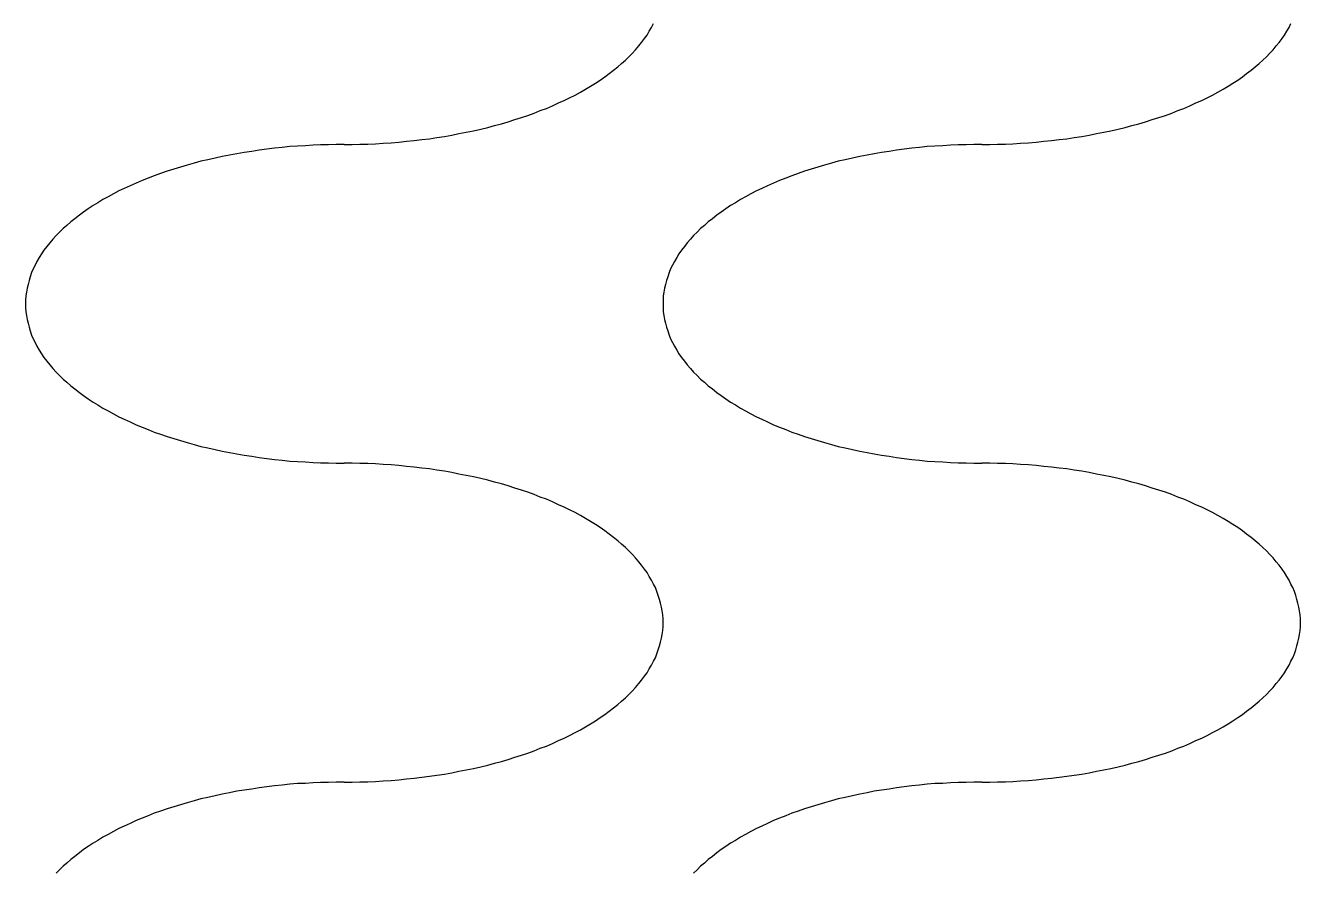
# Model space of a CAD drawing. Extents: x 0 to 40, y 0 to 70.
# Drawn here: x 29.6 to 30, y 55.7719 to 56.0373 of the extents above; entities that cross this region are included whole.
import ezdxf

# ---------------------------------------------------------------- set-up
doc = ezdxf.new("R2010")
doc.units = 0
doc.layers.add('AL_FOIL', color=2, linetype='CONTINUOUS')

msp = doc.modelspace()

# ---------------------------------------------------------------- linework, layer by layer
at = {"layer": 'AL_FOIL'}
for p, q in [((29.7957, 56.0355), (29.7964, 56.0367)), ((29.7964, 56.0367), (29.797, 56.0379)), ((29.9957, 56.0355), (29.9964, 56.0367)), ((29.9964, 56.0367), (29.997, 56.0379)), ((29.7924, 56.0309), (29.7933, 56.032)), ((29.7933, 56.032), (29.7942, 56.0332)), ((29.7942, 56.0332), (29.795, 56.0343)), ((29.795, 56.0343), (29.7957, 56.0355)), ((29.9924, 56.0309), (29.9933, 56.032)), ((29.9933, 56.032), (29.9942, 56.0332)), ((29.9942, 56.0332), (29.995, 56.0343)), ((29.995, 56.0343), (29.9957, 56.0355)), ((29.7893, 56.0275), (29.7904, 56.0286)), ((29.7904, 56.0286), (29.7914, 56.0297)), ((29.7914, 56.0297), (29.7924, 56.0309)), ((29.9893, 56.0275), (29.9904, 56.0286)), ((29.9904, 56.0286), (29.9914, 56.0297)), ((29.9914, 56.0297), (29.9924, 56.0309)), ((29.7845, 56.0233), (29.7858, 56.0243)), ((29.7858, 56.0243), (29.787, 56.0254)), ((29.787, 56.0254), (29.7882, 56.0264)), ((29.7882, 56.0264), (29.7893, 56.0275)), ((29.9845, 56.0233), (29.9858, 56.0243)), ((29.9858, 56.0243), (29.987, 56.0254)), ((29.987, 56.0254), (29.9882, 56.0264)), ((29.9882, 56.0264), (29.9893, 56.0275)), ((29.7788, 56.0192), (29.7803, 56.0202)), ((29.7803, 56.0202), (29.7818, 56.0212)), ((29.7818, 56.0212), (29.7831, 56.0222)), ((29.7831, 56.0222), (29.7845, 56.0233)), ((29.9788, 56.0192), (29.9803, 56.0202)), ((29.9803, 56.0202), (29.9818, 56.0212)), ((29.9818, 56.0212), (29.9831, 56.0222)), ((29.9831, 56.0222), (29.9845, 56.0233)), ((29.7724, 56.0155), (29.7741, 56.0164)), ((29.7741, 56.0164), (29.7757, 56.0173)), ((29.7757, 56.0173), (29.7773, 56.0183)), ((29.7773, 56.0183), (29.7788, 56.0192)), ((29.9724, 56.0155), (29.9741, 56.0164)), ((29.9741, 56.0164), (29.9757, 56.0173)), ((29.9757, 56.0173), (29.9773, 56.0183)), ((29.9773, 56.0183), (29.9788, 56.0192)), ((29.7634, 56.0113), (29.7653, 56.0121)), ((29.7653, 56.0121), (29.7672, 56.013)), ((29.7672, 56.013), (29.769, 56.0138)), ((29.769, 56.0138), (29.7707, 56.0146)), ((29.7707, 56.0146), (29.7724, 56.0155)), ((29.9634, 56.0113), (29.9653, 56.0121)), ((29.9653, 56.0121), (29.9672, 56.013)), ((29.9672, 56.013), (29.969, 56.0138)), ((29.969, 56.0138), (29.9707, 56.0146)), ((29.9707, 56.0146), (29.9724, 56.0155)), ((29.7535, 56.0078), (29.7556, 56.0084)), ((29.7556, 56.0084), (29.7576, 56.0091)), ((29.7576, 56.0091), (29.7596, 56.0098)), ((29.7596, 56.0098), (29.7615, 56.0106)), ((29.7615, 56.0106), (29.7634, 56.0113)), ((29.9535, 56.0078), (29.9556, 56.0084)), ((29.9556, 56.0084), (29.9576, 56.0091)), ((29.9576, 56.0091), (29.9596, 56.0098)), ((29.9596, 56.0098), (29.9615, 56.0106)), ((29.9615, 56.0106), (29.9634, 56.0113)), ((29.7383, 56.0038), (29.7405, 56.0043)), ((29.7405, 56.0043), (29.7428, 56.0048)), ((29.7428, 56.0048), (29.745, 56.0053)), ((29.745, 56.0053), (29.7471, 56.0059)), ((29.7471, 56.0059), (29.7493, 56.0065)), ((29.7493, 56.0065), (29.7514, 56.0071)), ((29.7514, 56.0071), (29.7535, 56.0078)), ((29.9383, 56.0038), (29.9405, 56.0043)), ((29.9405, 56.0043), (29.9428, 56.0048)), ((29.9428, 56.0048), (29.945, 56.0053)), ((29.945, 56.0053), (29.9471, 56.0059)), ((29.9471, 56.0059), (29.9493, 56.0065)), ((29.9493, 56.0065), (29.9514, 56.0071)), ((29.9514, 56.0071), (29.9535, 56.0078)), ((29.6975, 56), (29.6951, 55.9999)), ((29.7, 56), (29.6975, 56)), ((29.7, 56), (29.7025, 56)), ((29.7025, 56), (29.7049, 56.0001)), ((29.7049, 56.0001), (29.7074, 56.0001)), ((29.7074, 56.0001), (29.7098, 56.0002)), ((29.7098, 56.0002), (29.7122, 56.0004)), ((29.7122, 56.0004), (29.7147, 56.0005)), ((29.7147, 56.0005), (29.7171, 56.0007)), ((29.7171, 56.0007), (29.7195, 56.001)), ((29.7195, 56.001), (29.7219, 56.0012)), ((29.7219, 56.0012), (29.7243, 56.0015)), ((29.7243, 56.0015), (29.7267, 56.0018)), ((29.7267, 56.0018), (29.729, 56.0022)), ((29.729, 56.0022), (29.7314, 56.0025)), ((29.7314, 56.0025), (29.7337, 56.0029)), ((29.7337, 56.0029), (29.736, 56.0034)), ((29.736, 56.0034), (29.7383, 56.0038)), ((29.8975, 56), (29.8951, 55.9999)), ((29.9, 56), (29.8975, 56)), ((29.9, 56), (29.9025, 56)), ((29.9025, 56), (29.9049, 56.0001)), ((29.9049, 56.0001), (29.9074, 56.0001)), ((29.9074, 56.0001), (29.9098, 56.0002)), ((29.9098, 56.0002), (29.9122, 56.0004)), ((29.9122, 56.0004), (29.9147, 56.0005)), ((29.9147, 56.0005), (29.9171, 56.0007)), ((29.9171, 56.0007), (29.9195, 56.001)), ((29.9195, 56.001), (29.9219, 56.0012)), ((29.9219, 56.0012), (29.9243, 56.0015)), ((29.9243, 56.0015), (29.9267, 56.0018)), ((29.9267, 56.0018), (29.929, 56.0022)), ((29.929, 56.0022), (29.9314, 56.0025)), ((29.9314, 56.0025), (29.9337, 56.0029)), ((29.9337, 56.0029), (29.936, 56.0034)), ((29.936, 56.0034), (29.9383, 56.0038)), ((29.6617, 55.9962), (29.6595, 55.9957)), ((29.664, 55.9966), (29.6617, 55.9962)), ((29.6663, 55.9971), (29.664, 55.9966)), ((29.6686, 55.9975), (29.6663, 55.9971)), ((29.671, 55.9978), (29.6686, 55.9975)), ((29.6733, 55.9982), (29.671, 55.9978)), ((29.6757, 55.9985), (29.6733, 55.9982)), ((29.6781, 55.9988), (29.6757, 55.9985)), ((29.6805, 55.999), (29.6781, 55.9988)), ((29.6829, 55.9993), (29.6805, 55.999)), ((29.6853, 55.9995), (29.6829, 55.9993)), ((29.6878, 55.9996), (29.6853, 55.9995)), ((29.6902, 55.9998), (29.6878, 55.9996)), ((29.6926, 55.9999), (29.6902, 55.9998)), ((29.6951, 55.9999), (29.6926, 55.9999)), ((29.8617, 55.9962), (29.8595, 55.9957)), ((29.864, 55.9966), (29.8617, 55.9962)), ((29.8663, 55.9971), (29.864, 55.9966)), ((29.8686, 55.9975), (29.8663, 55.9971)), ((29.871, 55.9978), (29.8686, 55.9975)), ((29.8733, 55.9982), (29.871, 55.9978)), ((29.8757, 55.9985), (29.8733, 55.9982)), ((29.8781, 55.9988), (29.8757, 55.9985)), ((29.8805, 55.999), (29.8781, 55.9988)), ((29.8829, 55.9993), (29.8805, 55.999)), ((29.8853, 55.9995), (29.8829, 55.9993)), ((29.8878, 55.9996), (29.8853, 55.9995)), ((29.8902, 55.9998), (29.8878, 55.9996)), ((29.8926, 55.9999), (29.8902, 55.9998)), ((29.8951, 55.9999), (29.8926, 55.9999)), ((29.6465, 55.9922), (29.6444, 55.9916)), ((29.6486, 55.9929), (29.6465, 55.9922)), ((29.6507, 55.9935), (29.6486, 55.9929)), ((29.6529, 55.9941), (29.6507, 55.9935)), ((29.655, 55.9947), (29.6529, 55.9941)), ((29.6572, 55.9952), (29.655, 55.9947)), ((29.6595, 55.9957), (29.6572, 55.9952)), ((29.8465, 55.9922), (29.8444, 55.9916)), ((29.8486, 55.9929), (29.8465, 55.9922)), ((29.8507, 55.9935), (29.8486, 55.9929)), ((29.8529, 55.9941), (29.8507, 55.9935)), ((29.855, 55.9947), (29.8529, 55.9941)), ((29.8572, 55.9952), (29.855, 55.9947)), ((29.8595, 55.9957), (29.8572, 55.9952)), ((29.6366, 55.9887), (29.6347, 55.9879)), ((29.6385, 55.9894), (29.6366, 55.9887)), ((29.6404, 55.9902), (29.6385, 55.9894)), ((29.6424, 55.9909), (29.6404, 55.9902)), ((29.6444, 55.9916), (29.6424, 55.9909)), ((29.8366, 55.9887), (29.8347, 55.9879)), ((29.8385, 55.9894), (29.8366, 55.9887)), ((29.8404, 55.9902), (29.8385, 55.9894)), ((29.8424, 55.9909), (29.8404, 55.9902)), ((29.8444, 55.9916), (29.8424, 55.9909)), ((29.6276, 55.9845), (29.6259, 55.9836)), ((29.6293, 55.9854), (29.6276, 55.9845)), ((29.631, 55.9862), (29.6293, 55.9854)), ((29.6328, 55.987), (29.631, 55.9862)), ((29.6347, 55.9879), (29.6328, 55.987)), ((29.8276, 55.9845), (29.8259, 55.9836)), ((29.8293, 55.9854), (29.8276, 55.9845)), ((29.831, 55.9862), (29.8293, 55.9854)), ((29.8328, 55.987), (29.831, 55.9862)), ((29.8347, 55.9879), (29.8328, 55.987)), ((29.6212, 55.9808), (29.6197, 55.9798)), ((29.6227, 55.9817), (29.6212, 55.9808)), ((29.6243, 55.9827), (29.6227, 55.9817)), ((29.6259, 55.9836), (29.6243, 55.9827)), ((29.8212, 55.9808), (29.8197, 55.9798)), ((29.8227, 55.9817), (29.8212, 55.9808)), ((29.8243, 55.9827), (29.8227, 55.9817)), ((29.8259, 55.9836), (29.8243, 55.9827)), ((29.6155, 55.9767), (29.6142, 55.9757)), ((29.6169, 55.9778), (29.6155, 55.9767)), ((29.6182, 55.9788), (29.6169, 55.9778)), ((29.6197, 55.9798), (29.6182, 55.9788)), ((29.8155, 55.9767), (29.8142, 55.9757)), ((29.8169, 55.9778), (29.8155, 55.9767)), ((29.8182, 55.9788), (29.8169, 55.9778)), ((29.8197, 55.9798), (29.8182, 55.9788)), ((29.6107, 55.9725), (29.6096, 55.9714)), ((29.6118, 55.9736), (29.6107, 55.9725)), ((29.613, 55.9746), (29.6118, 55.9736)), ((29.6142, 55.9757), (29.613, 55.9746)), ((29.8107, 55.9725), (29.8096, 55.9714)), ((29.8118, 55.9736), (29.8107, 55.9725)), ((29.813, 55.9746), (29.8118, 55.9736)), ((29.8142, 55.9757), (29.813, 55.9746)), ((29.6067, 55.968), (29.6058, 55.9668)), ((29.6076, 55.9691), (29.6067, 55.968)), ((29.6086, 55.9703), (29.6076, 55.9691)), ((29.6096, 55.9714), (29.6086, 55.9703)), ((29.8067, 55.968), (29.8058, 55.9668)), ((29.8076, 55.9691), (29.8067, 55.968)), ((29.8086, 55.9703), (29.8076, 55.9691)), ((29.8096, 55.9714), (29.8086, 55.9703)), ((29.6043, 55.9645), (29.6036, 55.9633)), ((29.605, 55.9657), (29.6043, 55.9645)), ((29.6058, 55.9668), (29.605, 55.9657)), ((29.8043, 55.9645), (29.8036, 55.9633)), ((29.805, 55.9657), (29.8043, 55.9645)), ((29.8058, 55.9668), (29.805, 55.9657)), ((29.6024, 55.961), (29.6019, 55.9598)), ((29.603, 55.9621), (29.6024, 55.961)), ((29.6036, 55.9633), (29.603, 55.9621)), ((29.8024, 55.961), (29.8019, 55.9598)), ((29.803, 55.9621), (29.8024, 55.961)), ((29.8036, 55.9633), (29.803, 55.9621)), ((29.6008, 55.9561), (29.6005, 55.9549)), ((29.6011, 55.9573), (29.6008, 55.9561)), ((29.6015, 55.9585), (29.6011, 55.9573)), ((29.6019, 55.9598), (29.6015, 55.9585)), ((29.8008, 55.9561), (29.8005, 55.9549)), ((29.8011, 55.9573), (29.8008, 55.9561)), ((29.8015, 55.9585), (29.8011, 55.9573)), ((29.8019, 55.9598), (29.8015, 55.9585)), ((29.6001, 55.9525), (29.6, 55.9512)), ((29.6003, 55.9537), (29.6001, 55.9525)), ((29.6005, 55.9549), (29.6003, 55.9537)), ((29.8001, 55.9525), (29.8, 55.9512)), ((29.8003, 55.9537), (29.8001, 55.9525)), ((29.8005, 55.9549), (29.8003, 55.9537)), ((29.6, 55.9512), (29.6, 55.95)), ((29.6, 55.95), (29.6, 55.9488)), ((29.6, 55.9488), (29.6001, 55.9475)), ((29.8, 55.9512), (29.8, 55.95)), ((29.8, 55.95), (29.8, 55.9488)), ((29.8, 55.9488), (29.8001, 55.9475)), ((29.6001, 55.9475), (29.6003, 55.9463)), ((29.6003, 55.9463), (29.6005, 55.9451)), ((29.6005, 55.9451), (29.6008, 55.9439)), ((29.8001, 55.9475), (29.8003, 55.9463)), ((29.8003, 55.9463), (29.8005, 55.9451)), ((29.8005, 55.9451), (29.8008, 55.9439)), ((29.6008, 55.9439), (29.6011, 55.9427)), ((29.6011, 55.9427), (29.6015, 55.9415)), ((29.6015, 55.9415), (29.6019, 55.9402)), ((29.6019, 55.9402), (29.6024, 55.939)), ((29.8008, 55.9439), (29.8011, 55.9427)), ((29.8011, 55.9427), (29.8015, 55.9415)), ((29.8015, 55.9415), (29.8019, 55.9402)), ((29.8019, 55.9402), (29.8024, 55.939)), ((29.6024, 55.939), (29.603, 55.9379)), ((29.603, 55.9379), (29.6036, 55.9367)), ((29.6036, 55.9367), (29.6043, 55.9355)), ((29.8024, 55.939), (29.803, 55.9379)), ((29.803, 55.9379), (29.8036, 55.9367)), ((29.8036, 55.9367), (29.8043, 55.9355)), ((29.6043, 55.9355), (29.605, 55.9343)), ((29.605, 55.9343), (29.6058, 55.9332)), ((29.6058, 55.9332), (29.6067, 55.932)), ((29.6067, 55.932), (29.6076, 55.9309)), ((29.8043, 55.9355), (29.805, 55.9343)), ((29.805, 55.9343), (29.8058, 55.9332)), ((29.8058, 55.9332), (29.8067, 55.932)), ((29.8067, 55.932), (29.8076, 55.9309)), ((29.6076, 55.9309), (29.6086, 55.9297)), ((29.6086, 55.9297), (29.6096, 55.9286)), ((29.6096, 55.9286), (29.6107, 55.9275)), ((29.8076, 55.9309), (29.8086, 55.9297)), ((29.8086, 55.9297), (29.8096, 55.9286)), ((29.8096, 55.9286), (29.8107, 55.9275)), ((29.6107, 55.9275), (29.6118, 55.9264)), ((29.6118, 55.9264), (29.613, 55.9254)), ((29.613, 55.9254), (29.6142, 55.9243)), ((29.6142, 55.9243), (29.6155, 55.9233)), ((29.8107, 55.9275), (29.8118, 55.9264)), ((29.8118, 55.9264), (29.813, 55.9254)), ((29.813, 55.9254), (29.8142, 55.9243)), ((29.8142, 55.9243), (29.8155, 55.9233)), ((29.6155, 55.9233), (29.6169, 55.9222)), ((29.6169, 55.9222), (29.6182, 55.9212)), ((29.6182, 55.9212), (29.6197, 55.9202)), ((29.6197, 55.9202), (29.6212, 55.9192)), ((29.8155, 55.9233), (29.8169, 55.9222)), ((29.8169, 55.9222), (29.8182, 55.9212)), ((29.8182, 55.9212), (29.8197, 55.9202)), ((29.8197, 55.9202), (29.8212, 55.9192)), ((29.6212, 55.9192), (29.6227, 55.9183)), ((29.6227, 55.9183), (29.6243, 55.9173)), ((29.6243, 55.9173), (29.6259, 55.9164)), ((29.6259, 55.9164), (29.6276, 55.9155)), ((29.8212, 55.9192), (29.8227, 55.9183)), ((29.8227, 55.9183), (29.8243, 55.9173)), ((29.8243, 55.9173), (29.8259, 55.9164)), ((29.8259, 55.9164), (29.8276, 55.9155)), ((29.6276, 55.9155), (29.6293, 55.9146)), ((29.6293, 55.9146), (29.631, 55.9138)), ((29.631, 55.9138), (29.6328, 55.913)), ((29.6328, 55.913), (29.6347, 55.9121)), ((29.6347, 55.9121), (29.6366, 55.9113)), ((29.8276, 55.9155), (29.8293, 55.9146)), ((29.8293, 55.9146), (29.831, 55.9138)), ((29.831, 55.9138), (29.8328, 55.913)), ((29.8328, 55.913), (29.8347, 55.9121)), ((29.8347, 55.9121), (29.8366, 55.9113)), ((29.6366, 55.9113), (29.6385, 55.9106)), ((29.6385, 55.9106), (29.6404, 55.9098)), ((29.6404, 55.9098), (29.6424, 55.9091)), ((29.6424, 55.9091), (29.6444, 55.9084)), ((29.6444, 55.9084), (29.6465, 55.9078)), ((29.8366, 55.9113), (29.8385, 55.9106)), ((29.8385, 55.9106), (29.8404, 55.9098)), ((29.8404, 55.9098), (29.8424, 55.9091)), ((29.8424, 55.9091), (29.8444, 55.9084)), ((29.8444, 55.9084), (29.8465, 55.9078)), ((29.6465, 55.9078), (29.6486, 55.9071)), ((29.6486, 55.9071), (29.6507, 55.9065)), ((29.6507, 55.9065), (29.6529, 55.9059)), ((29.6529, 55.9059), (29.655, 55.9053)), ((29.655, 55.9053), (29.6572, 55.9048)), ((29.6572, 55.9048), (29.6595, 55.9043)), ((29.6595, 55.9043), (29.6617, 55.9038)), ((29.8465, 55.9078), (29.8486, 55.9071)), ((29.8486, 55.9071), (29.8507, 55.9065)), ((29.8507, 55.9065), (29.8529, 55.9059)), ((29.8529, 55.9059), (29.855, 55.9053)), ((29.855, 55.9053), (29.8572, 55.9048)), ((29.8572, 55.9048), (29.8595, 55.9043)), ((29.8595, 55.9043), (29.8617, 55.9038)), ((29.6617, 55.9038), (29.664, 55.9034)), ((29.664, 55.9034), (29.6663, 55.9029)), ((29.6663, 55.9029), (29.6686, 55.9025)), ((29.6686, 55.9025), (29.671, 55.9022)), ((29.671, 55.9022), (29.6733, 55.9018)), ((29.6733, 55.9018), (29.6757, 55.9015)), ((29.6757, 55.9015), (29.6781, 55.9012)), ((29.6781, 55.9012), (29.6805, 55.901)), ((29.6805, 55.901), (29.6829, 55.9007)), ((29.6829, 55.9007), (29.6853, 55.9005)), ((29.6853, 55.9005), (29.6878, 55.9004)), ((29.6878, 55.9004), (29.6902, 55.9002)), ((29.6902, 55.9002), (29.6926, 55.9001)), ((29.6926, 55.9001), (29.6951, 55.9001)), ((29.6951, 55.9001), (29.6975, 55.9)), ((29.6975, 55.9), (29.7, 55.9)), ((29.7025, 55.9), (29.7, 55.9)), ((29.7049, 55.8999), (29.7025, 55.9)), ((29.8617, 55.9038), (29.864, 55.9034)), ((29.864, 55.9034), (29.8663, 55.9029)), ((29.8663, 55.9029), (29.8686, 55.9025)), ((29.8686, 55.9025), (29.871, 55.9022)), ((29.871, 55.9022), (29.8733, 55.9018)), ((29.8733, 55.9018), (29.8757, 55.9015)), ((29.8757, 55.9015), (29.8781, 55.9012)), ((29.8781, 55.9012), (29.8805, 55.901)), ((29.8805, 55.901), (29.8829, 55.9007)), ((29.8829, 55.9007), (29.8853, 55.9005)), ((29.8853, 55.9005), (29.8878, 55.9004)), ((29.8878, 55.9004), (29.8902, 55.9002)), ((29.8902, 55.9002), (29.8926, 55.9001)), ((29.8926, 55.9001), (29.8951, 55.9001)), ((29.8951, 55.9001), (29.8975, 55.9)), ((29.8975, 55.9), (29.9, 55.9)), ((29.9025, 55.9), (29.9, 55.9)), ((29.9049, 55.8999), (29.9025, 55.9)), ((29.7074, 55.8999), (29.7049, 55.8999)), ((29.7098, 55.8998), (29.7074, 55.8999)), ((29.7122, 55.8996), (29.7098, 55.8998)), ((29.7147, 55.8995), (29.7122, 55.8996)), ((29.7171, 55.8993), (29.7147, 55.8995)), ((29.7195, 55.899), (29.7171, 55.8993)), ((29.7219, 55.8988), (29.7195, 55.899)), ((29.7243, 55.8985), (29.7219, 55.8988)), ((29.7267, 55.8982), (29.7243, 55.8985)), ((29.729, 55.8978), (29.7267, 55.8982)), ((29.7314, 55.8975), (29.729, 55.8978)), ((29.7337, 55.8971), (29.7314, 55.8975)), ((29.736, 55.8966), (29.7337, 55.8971)), ((29.7383, 55.8962), (29.736, 55.8966)), ((29.7405, 55.8957), (29.7383, 55.8962)), ((29.9074, 55.8999), (29.9049, 55.8999)), ((29.9098, 55.8998), (29.9074, 55.8999)), ((29.9122, 55.8996), (29.9098, 55.8998)), ((29.9147, 55.8995), (29.9122, 55.8996)), ((29.9171, 55.8993), (29.9147, 55.8995)), ((29.9195, 55.899), (29.9171, 55.8993)), ((29.9219, 55.8988), (29.9195, 55.899)), ((29.9243, 55.8985), (29.9219, 55.8988)), ((29.9267, 55.8982), (29.9243, 55.8985)), ((29.929, 55.8978), (29.9267, 55.8982)), ((29.9314, 55.8975), (29.929, 55.8978)), ((29.9337, 55.8971), (29.9314, 55.8975)), ((29.936, 55.8966), (29.9337, 55.8971)), ((29.9383, 55.8962), (29.936, 55.8966)), ((29.9405, 55.8957), (29.9383, 55.8962)), ((29.7428, 55.8952), (29.7405, 55.8957)), ((29.745, 55.8947), (29.7428, 55.8952)), ((29.7471, 55.8941), (29.745, 55.8947)), ((29.7493, 55.8935), (29.7471, 55.8941)), ((29.7514, 55.8929), (29.7493, 55.8935)), ((29.7535, 55.8922), (29.7514, 55.8929)), ((29.7556, 55.8916), (29.7535, 55.8922)), ((29.9428, 55.8952), (29.9405, 55.8957)), ((29.945, 55.8947), (29.9428, 55.8952)), ((29.9471, 55.8941), (29.945, 55.8947)), ((29.9493, 55.8935), (29.9471, 55.8941)), ((29.9514, 55.8929), (29.9493, 55.8935)), ((29.9535, 55.8922), (29.9514, 55.8929)), ((29.9556, 55.8916), (29.9535, 55.8922)), ((29.7576, 55.8909), (29.7556, 55.8916)), ((29.7596, 55.8902), (29.7576, 55.8909)), ((29.7615, 55.8894), (29.7596, 55.8902)), ((29.7634, 55.8887), (29.7615, 55.8894)), ((29.7653, 55.8879), (29.7634, 55.8887)), ((29.9576, 55.8909), (29.9556, 55.8916)), ((29.9596, 55.8902), (29.9576, 55.8909)), ((29.9615, 55.8894), (29.9596, 55.8902)), ((29.9634, 55.8887), (29.9615, 55.8894)), ((29.9653, 55.8879), (29.9634, 55.8887)), ((29.7672, 55.887), (29.7653, 55.8879)), ((29.769, 55.8862), (29.7672, 55.887)), ((29.7707, 55.8854), (29.769, 55.8862)), ((29.7724, 55.8845), (29.7707, 55.8854)), ((29.7741, 55.8836), (29.7724, 55.8845)), ((29.9672, 55.887), (29.9653, 55.8879)), ((29.969, 55.8862), (29.9672, 55.887)), ((29.9707, 55.8854), (29.969, 55.8862)), ((29.9724, 55.8845), (29.9707, 55.8854)), ((29.9741, 55.8836), (29.9724, 55.8845)), ((29.7757, 55.8827), (29.7741, 55.8836)), ((29.7773, 55.8817), (29.7757, 55.8827)), ((29.7788, 55.8808), (29.7773, 55.8817)), ((29.7803, 55.8798), (29.7788, 55.8808)), ((29.9757, 55.8827), (29.9741, 55.8836)), ((29.9773, 55.8817), (29.9757, 55.8827)), ((29.9788, 55.8808), (29.9773, 55.8817)), ((29.9803, 55.8798), (29.9788, 55.8808)), ((29.7818, 55.8788), (29.7803, 55.8798)), ((29.7831, 55.8778), (29.7818, 55.8788)), ((29.7845, 55.8767), (29.7831, 55.8778)), ((29.7858, 55.8757), (29.7845, 55.8767)), ((29.9818, 55.8788), (29.9803, 55.8798)), ((29.9831, 55.8778), (29.9818, 55.8788)), ((29.9845, 55.8767), (29.9831, 55.8778)), ((29.9858, 55.8757), (29.9845, 55.8767)), ((29.787, 55.8746), (29.7858, 55.8757)), ((29.7882, 55.8736), (29.787, 55.8746)), ((29.7893, 55.8725), (29.7882, 55.8736)), ((29.7904, 55.8714), (29.7893, 55.8725)), ((29.987, 55.8746), (29.9858, 55.8757)), ((29.9882, 55.8736), (29.987, 55.8746)), ((29.9893, 55.8725), (29.9882, 55.8736)), ((29.9904, 55.8714), (29.9893, 55.8725)), ((29.7914, 55.8703), (29.7904, 55.8714)), ((29.7924, 55.8691), (29.7914, 55.8703)), ((29.7933, 55.868), (29.7924, 55.8691)), ((29.7942, 55.8668), (29.7933, 55.868)), ((29.9914, 55.8703), (29.9904, 55.8714)), ((29.9924, 55.8691), (29.9914, 55.8703)), ((29.9933, 55.868), (29.9924, 55.8691)), ((29.9942, 55.8668), (29.9933, 55.868)), ((29.795, 55.8657), (29.7942, 55.8668)), ((29.7957, 55.8645), (29.795, 55.8657)), ((29.7964, 55.8633), (29.7957, 55.8645)), ((29.995, 55.8657), (29.9942, 55.8668)), ((29.9957, 55.8645), (29.995, 55.8657)), ((29.9964, 55.8633), (29.9957, 55.8645)), ((29.797, 55.8621), (29.7964, 55.8633)), ((29.7976, 55.861), (29.797, 55.8621)), ((29.7981, 55.8598), (29.7976, 55.861)), ((29.997, 55.8621), (29.9964, 55.8633)), ((29.9976, 55.861), (29.997, 55.8621)), ((29.9981, 55.8598), (29.9976, 55.861)), ((29.7985, 55.8585), (29.7981, 55.8598)), ((29.7989, 55.8573), (29.7985, 55.8585)), ((29.7992, 55.8561), (29.7989, 55.8573)), ((29.7995, 55.8549), (29.7992, 55.8561)), ((29.9985, 55.8585), (29.9981, 55.8598)), ((29.9989, 55.8573), (29.9985, 55.8585)), ((29.9992, 55.8561), (29.9989, 55.8573)), ((29.9995, 55.8549), (29.9992, 55.8561)), ((29.7997, 55.8537), (29.7995, 55.8549)), ((29.7999, 55.8525), (29.7997, 55.8537)), ((29.8, 55.8512), (29.7999, 55.8525)), ((29.9997, 55.8537), (29.9995, 55.8549)), ((29.9999, 55.8525), (29.9997, 55.8537)), ((30, 55.8512), (29.9999, 55.8525)), ((29.7999, 55.8475), (29.8, 55.8488)), ((29.8, 55.85), (29.8, 55.8512)), ((29.8, 55.8488), (29.8, 55.85)), ((29.9999, 55.8475), (30, 55.8488)), ((30, 55.85), (30, 55.8512)), ((30, 55.8488), (30, 55.85)), ((29.7992, 55.8439), (29.7995, 55.8451)), ((29.7995, 55.8451), (29.7997, 55.8463)), ((29.7997, 55.8463), (29.7999, 55.8475)), ((29.9992, 55.8439), (29.9995, 55.8451)), ((29.9995, 55.8451), (29.9997, 55.8463)), ((29.9997, 55.8463), (29.9999, 55.8475)), ((29.7976, 55.839), (29.7981, 55.8402)), ((29.7981, 55.8402), (29.7985, 55.8415)), ((29.7985, 55.8415), (29.7989, 55.8427)), ((29.7989, 55.8427), (29.7992, 55.8439)), ((29.9976, 55.839), (29.9981, 55.8402)), ((29.9981, 55.8402), (29.9985, 55.8415)), ((29.9985, 55.8415), (29.9989, 55.8427)), ((29.9989, 55.8427), (29.9992, 55.8439)), ((29.7957, 55.8355), (29.7964, 55.8367)), ((29.7964, 55.8367), (29.797, 55.8379)), ((29.797, 55.8379), (29.7976, 55.839)), ((29.9957, 55.8355), (29.9964, 55.8367)), ((29.9964, 55.8367), (29.997, 55.8379)), ((29.997, 55.8379), (29.9976, 55.839)), ((29.7924, 55.8309), (29.7933, 55.832)), ((29.7933, 55.832), (29.7942, 55.8332)), ((29.7942, 55.8332), (29.795, 55.8343)), ((29.795, 55.8343), (29.7957, 55.8355)), ((29.9924, 55.8309), (29.9933, 55.832)), ((29.9933, 55.832), (29.9942, 55.8332)), ((29.9942, 55.8332), (29.995, 55.8343)), ((29.995, 55.8343), (29.9957, 55.8355)), ((29.7893, 55.8275), (29.7904, 55.8286)), ((29.7904, 55.8286), (29.7914, 55.8297)), ((29.7914, 55.8297), (29.7924, 55.8309)), ((29.9893, 55.8275), (29.9904, 55.8286)), ((29.9904, 55.8286), (29.9914, 55.8297)), ((29.9914, 55.8297), (29.9924, 55.8309)), ((29.7845, 55.8233), (29.7858, 55.8243)), ((29.7858, 55.8243), (29.787, 55.8254)), ((29.787, 55.8254), (29.7882, 55.8264)), ((29.7882, 55.8264), (29.7893, 55.8275)), ((29.9845, 55.8233), (29.9858, 55.8243)), ((29.9858, 55.8243), (29.987, 55.8254)), ((29.987, 55.8254), (29.9882, 55.8264)), ((29.9882, 55.8264), (29.9893, 55.8275)), ((29.7788, 55.8192), (29.7803, 55.8202)), ((29.7803, 55.8202), (29.7818, 55.8212)), ((29.7818, 55.8212), (29.7831, 55.8222)), ((29.7831, 55.8222), (29.7845, 55.8233)), ((29.9788, 55.8192), (29.9803, 55.8202)), ((29.9803, 55.8202), (29.9818, 55.8212)), ((29.9818, 55.8212), (29.9831, 55.8222)), ((29.9831, 55.8222), (29.9845, 55.8233)), ((29.7724, 55.8155), (29.7741, 55.8164)), ((29.7741, 55.8164), (29.7757, 55.8173)), ((29.7757, 55.8173), (29.7773, 55.8183)), ((29.7773, 55.8183), (29.7788, 55.8192)), ((29.9724, 55.8155), (29.9741, 55.8164)), ((29.9741, 55.8164), (29.9757, 55.8173)), ((29.9757, 55.8173), (29.9773, 55.8183)), ((29.9773, 55.8183), (29.9788, 55.8192)), ((29.7634, 55.8113), (29.7653, 55.8121)), ((29.7653, 55.8121), (29.7672, 55.813)), ((29.7672, 55.813), (29.769, 55.8138)), ((29.769, 55.8138), (29.7707, 55.8146)), ((29.7707, 55.8146), (29.7724, 55.8155)), ((29.9634, 55.8113), (29.9653, 55.8121)), ((29.9653, 55.8121), (29.9672, 55.813)), ((29.9672, 55.813), (29.969, 55.8138)), ((29.969, 55.8138), (29.9707, 55.8146)), ((29.9707, 55.8146), (29.9724, 55.8155)), ((29.7535, 55.8078), (29.7556, 55.8084)), ((29.7556, 55.8084), (29.7576, 55.8091)), ((29.7576, 55.8091), (29.7596, 55.8098)), ((29.7596, 55.8098), (29.7615, 55.8106)), ((29.7615, 55.8106), (29.7634, 55.8113)), ((29.9535, 55.8078), (29.9556, 55.8084)), ((29.9556, 55.8084), (29.9576, 55.8091)), ((29.9576, 55.8091), (29.9596, 55.8098)), ((29.9596, 55.8098), (29.9615, 55.8106)), ((29.9615, 55.8106), (29.9634, 55.8113)), ((29.7383, 55.8038), (29.7405, 55.8043)), ((29.7405, 55.8043), (29.7428, 55.8048)), ((29.7428, 55.8048), (29.745, 55.8053)), ((29.745, 55.8053), (29.7471, 55.8059)), ((29.7471, 55.8059), (29.7493, 55.8065)), ((29.7493, 55.8065), (29.7514, 55.8071)), ((29.7514, 55.8071), (29.7535, 55.8078)), ((29.9383, 55.8038), (29.9405, 55.8043)), ((29.9405, 55.8043), (29.9428, 55.8048)), ((29.9428, 55.8048), (29.945, 55.8053)), ((29.945, 55.8053), (29.9471, 55.8059)), ((29.9471, 55.8059), (29.9493, 55.8065)), ((29.9493, 55.8065), (29.9514, 55.8071)), ((29.9514, 55.8071), (29.9535, 55.8078)), ((29.6975, 55.8), (29.6951, 55.7999)), ((29.7, 55.8), (29.6975, 55.8)), ((29.7, 55.8), (29.7025, 55.8)), ((29.7025, 55.8), (29.7049, 55.8001)), ((29.7049, 55.8001), (29.7074, 55.8001)), ((29.7074, 55.8001), (29.7098, 55.8002)), ((29.7098, 55.8002), (29.7122, 55.8004)), ((29.7122, 55.8004), (29.7147, 55.8005)), ((29.7147, 55.8005), (29.7171, 55.8007)), ((29.7171, 55.8007), (29.7195, 55.801)), ((29.7195, 55.801), (29.7219, 55.8012)), ((29.7219, 55.8012), (29.7243, 55.8015)), ((29.7243, 55.8015), (29.7267, 55.8018)), ((29.7267, 55.8018), (29.729, 55.8022)), ((29.729, 55.8022), (29.7314, 55.8025)), ((29.7314, 55.8025), (29.7337, 55.8029)), ((29.7337, 55.8029), (29.736, 55.8034)), ((29.736, 55.8034), (29.7383, 55.8038)), ((29.8975, 55.8), (29.8951, 55.7999)), ((29.9, 55.8), (29.8975, 55.8)), ((29.9, 55.8), (29.9025, 55.8)), ((29.9025, 55.8), (29.9049, 55.8001)), ((29.9049, 55.8001), (29.9074, 55.8001)), ((29.9074, 55.8001), (29.9098, 55.8002)), ((29.9098, 55.8002), (29.9122, 55.8004)), ((29.9122, 55.8004), (29.9147, 55.8005)), ((29.9147, 55.8005), (29.9171, 55.8007)), ((29.9171, 55.8007), (29.9195, 55.801)), ((29.9195, 55.801), (29.9219, 55.8012)), ((29.9219, 55.8012), (29.9243, 55.8015)), ((29.9243, 55.8015), (29.9267, 55.8018)), ((29.9267, 55.8018), (29.929, 55.8022)), ((29.929, 55.8022), (29.9314, 55.8025)), ((29.9314, 55.8025), (29.9337, 55.8029)), ((29.9337, 55.8029), (29.936, 55.8034)), ((29.936, 55.8034), (29.9383, 55.8038)), ((29.6617, 55.7962), (29.6595, 55.7957)), ((29.664, 55.7966), (29.6617, 55.7962)), ((29.6663, 55.7971), (29.664, 55.7966)), ((29.6686, 55.7975), (29.6663, 55.7971)), ((29.671, 55.7978), (29.6686, 55.7975)), ((29.6733, 55.7982), (29.671, 55.7978)), ((29.6757, 55.7985), (29.6733, 55.7982)), ((29.6781, 55.7988), (29.6757, 55.7985)), ((29.6805, 55.799), (29.6781, 55.7988)), ((29.6829, 55.7993), (29.6805, 55.799)), ((29.6853, 55.7995), (29.6829, 55.7993)), ((29.6878, 55.7996), (29.6853, 55.7995)), ((29.6902, 55.7998), (29.6878, 55.7996)), ((29.6926, 55.7999), (29.6902, 55.7998)), ((29.6951, 55.7999), (29.6926, 55.7999)), ((29.8617, 55.7962), (29.8595, 55.7957)), ((29.864, 55.7966), (29.8617, 55.7962)), ((29.8663, 55.7971), (29.864, 55.7966)), ((29.8686, 55.7975), (29.8663, 55.7971)), ((29.871, 55.7978), (29.8686, 55.7975)), ((29.8733, 55.7982), (29.871, 55.7978)), ((29.8757, 55.7985), (29.8733, 55.7982)), ((29.8781, 55.7988), (29.8757, 55.7985)), ((29.8805, 55.799), (29.8781, 55.7988)), ((29.8829, 55.7993), (29.8805, 55.799)), ((29.8853, 55.7995), (29.8829, 55.7993)), ((29.8878, 55.7996), (29.8853, 55.7995)), ((29.8902, 55.7998), (29.8878, 55.7996)), ((29.8926, 55.7999), (29.8902, 55.7998)), ((29.8951, 55.7999), (29.8926, 55.7999)), ((29.6465, 55.7922), (29.6444, 55.7916)), ((29.6486, 55.7929), (29.6465, 55.7922)), ((29.6507, 55.7935), (29.6486, 55.7929)), ((29.6529, 55.7941), (29.6507, 55.7935)), ((29.655, 55.7947), (29.6529, 55.7941)), ((29.6572, 55.7952), (29.655, 55.7947)), ((29.6595, 55.7957), (29.6572, 55.7952)), ((29.8465, 55.7922), (29.8444, 55.7916)), ((29.8486, 55.7929), (29.8465, 55.7922)), ((29.8507, 55.7935), (29.8486, 55.7929)), ((29.8529, 55.7941), (29.8507, 55.7935)), ((29.855, 55.7947), (29.8529, 55.7941)), ((29.8572, 55.7952), (29.855, 55.7947)), ((29.8595, 55.7957), (29.8572, 55.7952)), ((29.6366, 55.7887), (29.6347, 55.7879)), ((29.6385, 55.7894), (29.6366, 55.7887)), ((29.6404, 55.7902), (29.6385, 55.7894)), ((29.6424, 55.7909), (29.6404, 55.7902)), ((29.6444, 55.7916), (29.6424, 55.7909)), ((29.8366, 55.7887), (29.8347, 55.7879)), ((29.8385, 55.7894), (29.8366, 55.7887)), ((29.8404, 55.7902), (29.8385, 55.7894)), ((29.8424, 55.7909), (29.8404, 55.7902)), ((29.8444, 55.7916), (29.8424, 55.7909)), ((29.6276, 55.7845), (29.6259, 55.7836)), ((29.6293, 55.7854), (29.6276, 55.7845)), ((29.631, 55.7862), (29.6293, 55.7854)), ((29.6328, 55.787), (29.631, 55.7862)), ((29.6347, 55.7879), (29.6328, 55.787)), ((29.8276, 55.7845), (29.8259, 55.7836)), ((29.8293, 55.7854), (29.8276, 55.7845)), ((29.831, 55.7862), (29.8293, 55.7854)), ((29.8328, 55.787), (29.831, 55.7862)), ((29.8347, 55.7879), (29.8328, 55.787)), ((29.6212, 55.7808), (29.6197, 55.7798)), ((29.6227, 55.7817), (29.6212, 55.7808)), ((29.6243, 55.7827), (29.6227, 55.7817)), ((29.6259, 55.7836), (29.6243, 55.7827)), ((29.8212, 55.7808), (29.8197, 55.7798)), ((29.8227, 55.7817), (29.8212, 55.7808)), ((29.8243, 55.7827), (29.8227, 55.7817)), ((29.8259, 55.7836), (29.8243, 55.7827)), ((29.6155, 55.7767), (29.6142, 55.7757)), ((29.6169, 55.7778), (29.6155, 55.7767)), ((29.6182, 55.7788), (29.6169, 55.7778)), ((29.6197, 55.7798), (29.6182, 55.7788)), ((29.8155, 55.7767), (29.8142, 55.7757)), ((29.8169, 55.7778), (29.8155, 55.7767)), ((29.8182, 55.7788), (29.8169, 55.7778)), ((29.8197, 55.7798), (29.8182, 55.7788)), ((29.6107, 55.7725), (29.6096, 55.7714)), ((29.6118, 55.7736), (29.6107, 55.7725)), ((29.613, 55.7746), (29.6118, 55.7736)), ((29.6142, 55.7757), (29.613, 55.7746)), ((29.8107, 55.7725), (29.8096, 55.7714)), ((29.8118, 55.7736), (29.8107, 55.7725)), ((29.813, 55.7746), (29.8118, 55.7736)), ((29.8142, 55.7757), (29.813, 55.7746))]:
    msp.add_line(p, q, dxfattribs=at)

doc.saveas('drawing.dxf')
